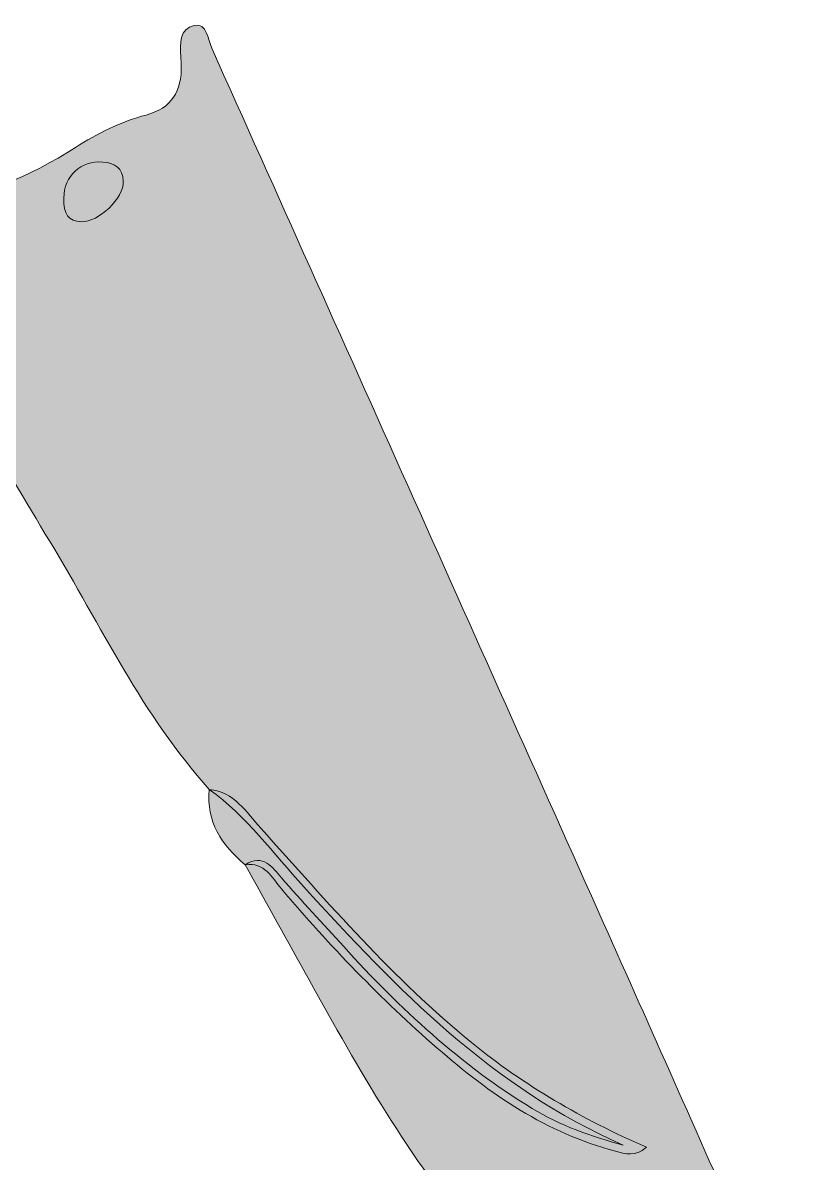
# Model space of a CAD drawing. Extents: x 655 to 1301, y -1388 to -487.
# Drawn here: x 978.2 to 1040.2, y -588.2 to -498.6 of the extents above; entities that cross this region are included whole.
import ezdxf

# ---------------------------------------------------------------- set-up
doc = ezdxf.new("R2010")
doc.units = 0
doc.header["$MEASUREMENT"] = 0
doc.layers.add('katman 1', color=7, linetype='Continuous')

# ---------------------------------------------------------------- blocks, each defined once
blk = doc.blocks.new('block 2')
at = {"layer": 'katman 1', "true_color": 0xfdfdfd}
h = blk.add_hatch(color=7, dxfattribs=at)
h.dxf.hatch_style = 2
edge = h.paths.add_edge_path()
edge.add_spline(control_points=[(992.805, -558.841), (987.563, -553.048), (984.295, -545.98), (980.294, -539.391), (976.363, -532.919), (972.609, -526.34), (968.793, -519.798), (968.376, -519.084), (967.997, -518.334), (967.708, -517.561), (966.651, -514.728), (967.506, -512.987), (970.491, -512.76), (974.888, -512.426), (978.66, -510.713), (982.292, -508.42), (984.018, -507.33), (985.846, -506.4), (987.845, -505.874), (989.843, -505.348), (990.66, -503.977), (990.608, -501.991), (990.602, -501.764), (990.582, -501.536), (990.564, -501.309), (990.484, -500.286), (990.486, -499.072), (991.622, -498.84), (992.641, -498.632), (992.685, -499.921), (992.997, -500.616), (1003.275, -523.523), (1013.537, -546.437), (1023.789, -569.356), (1027.494, -577.637), (1031.17, -585.932), (1034.856, -594.222), (1035.853, -596.464), (1036.722, -598.729), (1035.761, -601.222), (1035.365, -602.251), (1035.962, -602.378), (1036.755, -602.38), (1038.4, -602.386), (1039.267, -603.232), (1039.39, -604.862), (1040.175, -608.271), (1038.733, -609.658), (1035.394, -608.655), (1029.21, -606.797), (1024.106, -603.161), (1019.469, -598.81), (1017.645, -597.098), (1015.975, -595.223), (1013.788, -593.94), (1008.484, -587.835), (1004.558, -580.831), (1000.656, -573.811), (998.98, -570.795), (997.31, -567.776), (995.637, -564.759), (997.026, -563.852), (997.794, -564.993), (998.476, -565.784), (1000.064, -567.626), (1001.741, -569.382), (1003.37, -571.185), (1007.765, -576.049), (1012.537, -580.468), (1018.167, -583.898), (1020.39, -585.252), (1022.805, -586.102), (1025.315, -586.778), (1015.096, -582.306), (1007.565, -574.554), (1000.242, -566.502), (997.851, -563.873), (995.732, -560.957), (992.805, -558.841)], knot_values=[0, 0, 0, 0, 1, 1, 1, 2, 2, 2, 3, 3, 3, 4, 4, 4, 5, 5, 5, 6, 6, 6, 7, 7, 7, 8, 8, 8, 9, 9, 9, 10, 10, 10, 11, 11, 11, 12, 12, 12, 13, 13, 13, 14, 14, 14, 15, 15, 15, 16, 16, 16, 17, 17, 17, 18, 18, 18, 19, 19, 19, 20, 20, 20, 21, 21, 21, 22, 22, 22, 23, 23, 23, 24, 24, 24, 25, 25, 25, 26, 26, 26, 26], degree=3, periodic=1)
at = {"layer": 'katman 1', "true_color": 0x090d09}
h = blk.add_hatch(color=98, dxfattribs=at)
h.dxf.hatch_style = 2
edge = h.paths.add_edge_path()
edge.add_spline(control_points=[(981.37, -512.401), (981.42, -510.635), (982.702, -509.453), (984.44, -509.568), (985.384, -509.63), (986.009, -510.05), (986.049, -511.066), (986.103, -512.401), (984.127, -514.303), (982.758, -514.254), (981.74, -514.217), (981.333, -513.675), (981.37, -512.401)], knot_values=[0, 0, 0, 0, 1, 1, 1, 2, 2, 2, 3, 3, 3, 4, 4, 4, 4], degree=3, periodic=1)
at = {"layer": 'katman 1', "true_color": 0xa48c77}
h = blk.add_hatch(color=252, dxfattribs=at)
h.dxf.hatch_style = 2
edge = h.paths.add_edge_path()
edge.add_spline(control_points=[(992.805, -558.841), (994.78, -559.027), (995.707, -560.633), (996.848, -561.899), (1002.125, -567.751), (1007.276, -573.72), (1013.412, -578.727), (1017.537, -582.092), (1022.092, -584.743), (1027.161, -586.954), (1026.25, -587.729), (1025.512, -587.463), (1024.728, -587.259), (1019.306, -585.844), (1014.848, -582.766), (1010.703, -579.156), (1006.296, -575.318), (1002.261, -571.112), (998.477, -566.659), (997.728, -565.778), (997.155, -564.533), (995.637, -564.759), (993.781, -563.223), (992.547, -561.389), (992.805, -558.841)], knot_values=[0, 0, 0, 0, 1, 1, 1, 2, 2, 2, 3, 3, 3, 4, 4, 4, 5, 5, 5, 6, 6, 6, 7, 7, 7, 8, 8, 8, 8], degree=3, periodic=1)
at = {"layer": 'katman 1', "lineweight": 0}
for points, knots in [([(992.805, -558.841), (987.563, -553.048), (984.295, -545.98), (980.294, -539.391), (976.363, -532.919), (972.609, -526.34), (968.793, -519.798), (968.376, -519.084), (967.997, -518.334), (967.708, -517.561), (966.651, -514.728), (967.506, -512.987), (970.491, -512.76), (974.888, -512.426), (978.66, -510.713), (982.292, -508.42), (984.018, -507.33), (985.846, -506.4), (987.845, -505.874), (989.843, -505.348), (990.66, -503.977), (990.608, -501.991), (990.602, -501.764), (990.582, -501.536), (990.564, -501.309), (990.484, -500.286), (990.486, -499.072), (991.622, -498.84), (992.641, -498.632), (992.685, -499.921), (992.997, -500.616), (1003.275, -523.523), (1013.537, -546.437), (1023.789, -569.356), (1027.494, -577.637), (1031.17, -585.932), (1034.856, -594.222), (1035.853, -596.464), (1036.722, -598.729), (1035.761, -601.222), (1035.365, -602.251), (1035.962, -602.378), (1036.755, -602.38), (1038.4, -602.386), (1039.267, -603.232), (1039.39, -604.862), (1040.175, -608.271), (1038.733, -609.658), (1035.394, -608.655), (1029.21, -606.797), (1024.106, -603.161), (1019.469, -598.81), (1017.645, -597.098), (1015.975, -595.223), (1013.788, -593.94), (1008.484, -587.835), (1004.558, -580.831), (1000.656, -573.811), (998.98, -570.795), (997.31, -567.776), (995.637, -564.759), (997.026, -563.852), (997.794, -564.993), (998.476, -565.784), (1000.064, -567.626), (1001.741, -569.382), (1003.37, -571.185), (1007.765, -576.049), (1012.537, -580.468), (1018.167, -583.898), (1020.39, -585.252), (1022.805, -586.102), (1025.315, -586.778), (1015.096, -582.306), (1007.565, -574.554), (1000.242, -566.502), (997.851, -563.873), (995.732, -560.957), (992.805, -558.841)], [0, 0, 0, 0, 1, 1, 1, 2, 2, 2, 3, 3, 3, 4, 4, 4, 5, 5, 5, 6, 6, 6, 7, 7, 7, 8, 8, 8, 9, 9, 9, 10, 10, 10, 11, 11, 11, 12, 12, 12, 13, 13, 13, 14, 14, 14, 15, 15, 15, 16, 16, 16, 17, 17, 17, 18, 18, 18, 19, 19, 19, 20, 20, 20, 21, 21, 21, 22, 22, 22, 23, 23, 23, 24, 24, 24, 25, 25, 25, 26, 26, 26, 26]), ([(981.37, -512.401), (981.42, -510.635), (982.702, -509.453), (984.44, -509.568), (985.384, -509.63), (986.009, -510.05), (986.049, -511.066), (986.103, -512.401), (984.127, -514.303), (982.758, -514.254), (981.74, -514.217), (981.333, -513.675), (981.37, -512.401)], [0, 0, 0, 0, 1, 1, 1, 2, 2, 2, 3, 3, 3, 4, 4, 4, 4]), ([(992.805, -558.841), (994.78, -559.027), (995.707, -560.633), (996.848, -561.899), (1002.125, -567.751), (1007.276, -573.72), (1013.412, -578.727), (1017.537, -582.092), (1022.092, -584.743), (1027.161, -586.954), (1026.25, -587.729), (1025.512, -587.463), (1024.728, -587.259), (1019.306, -585.844), (1014.848, -582.766), (1010.703, -579.156), (1006.296, -575.318), (1002.261, -571.112), (998.477, -566.659), (997.728, -565.778), (997.155, -564.533), (995.637, -564.759), (993.781, -563.223), (992.547, -561.389), (992.805, -558.841)], [0, 0, 0, 0, 1, 1, 1, 2, 2, 2, 3, 3, 3, 4, 4, 4, 5, 5, 5, 6, 6, 6, 7, 7, 7, 8, 8, 8, 8])]:
    blk.add_open_spline(points, degree=3, knots=knots, dxfattribs=at)

msp = doc.modelspace()

# ---------------------------------------------------------------- block references
at = {"layer": 'katman 1'}
msp.add_blockref('block 2', (0, 0), dxfattribs=at)

doc.saveas('drawing.dxf')
